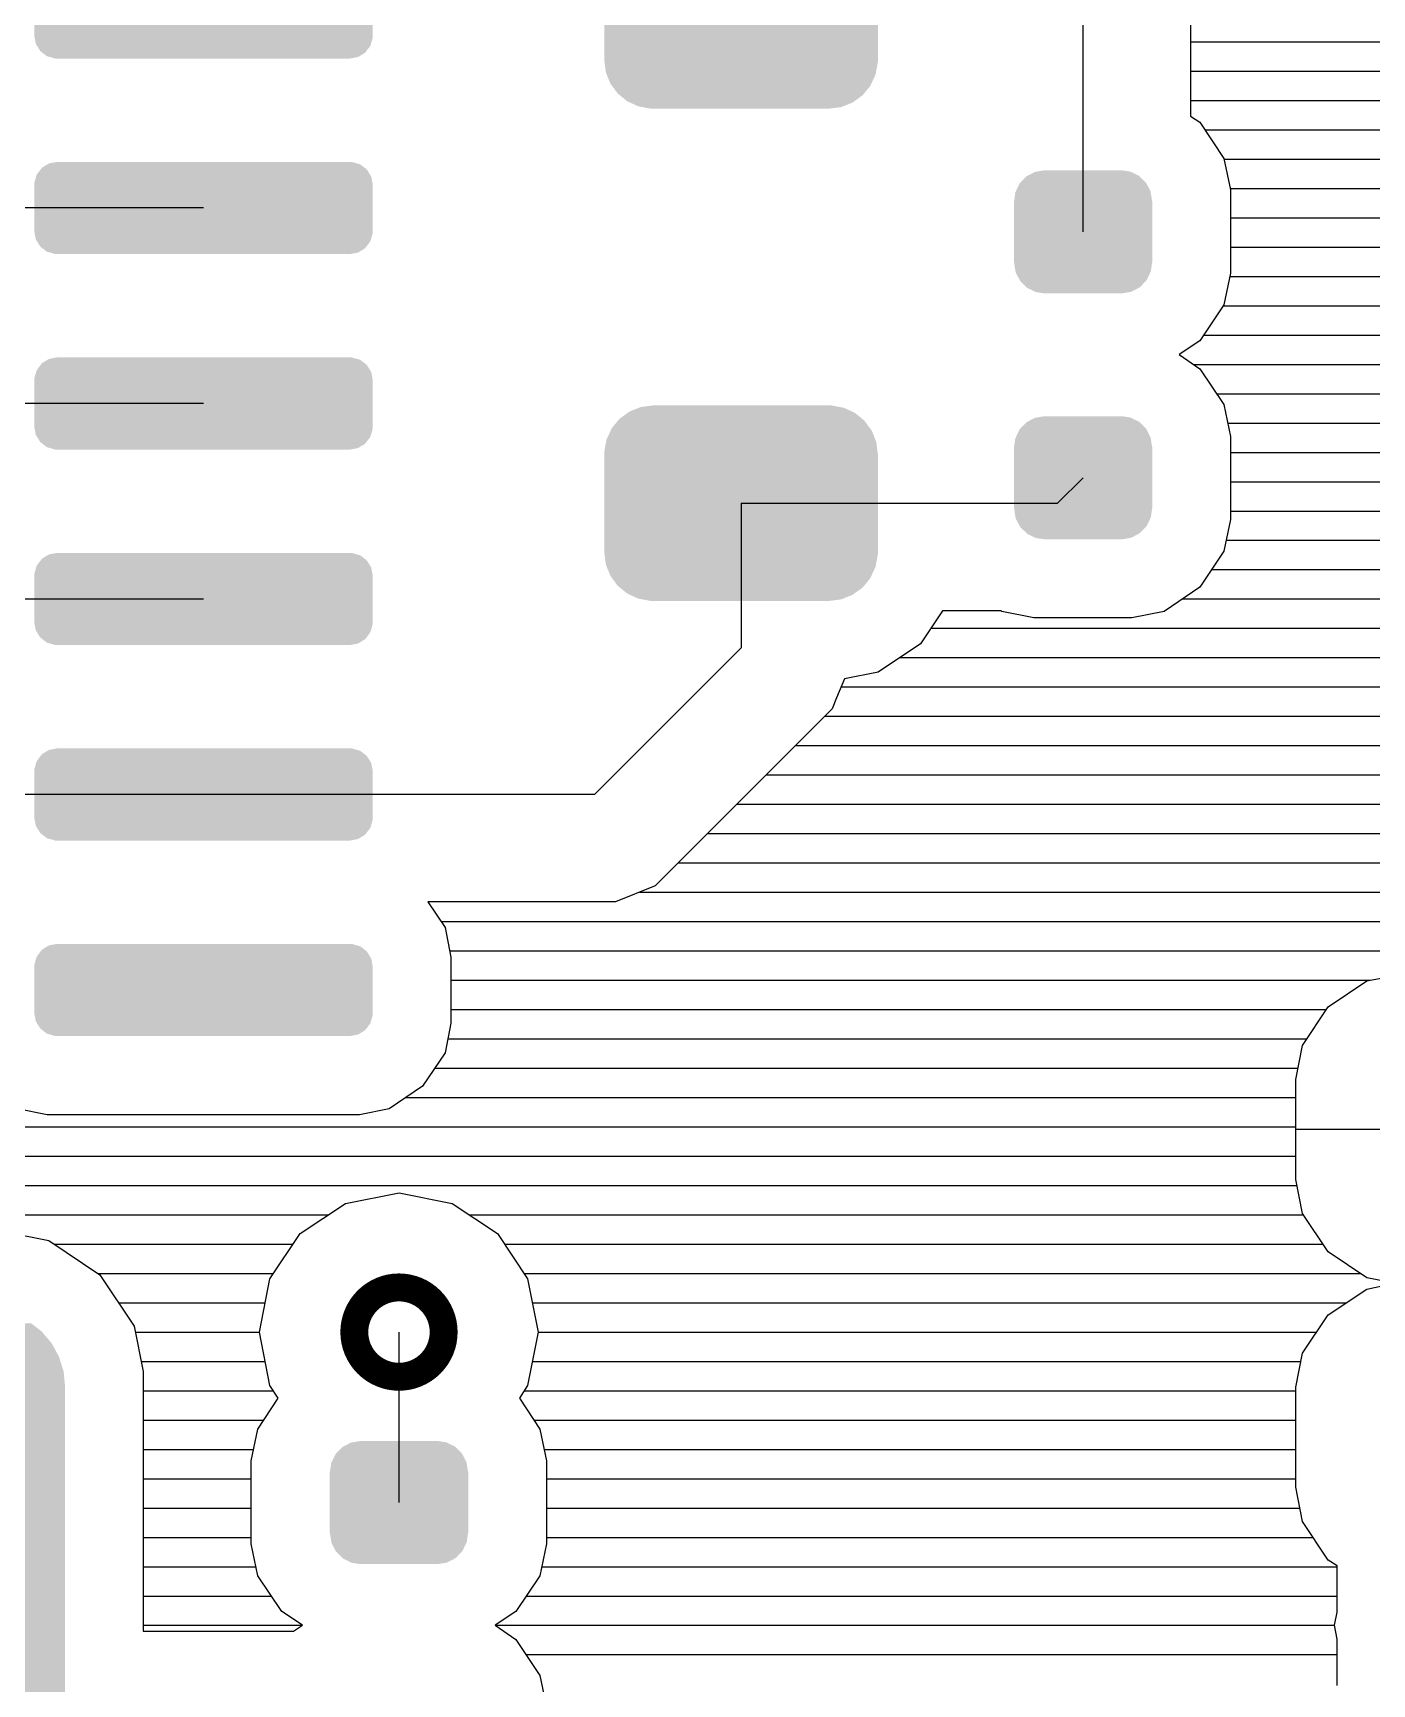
# Model space of a CAD drawing. Extents: x 295 to 953, y 10 to 290.
# Drawn here: x 690.02 to 707.42, y 168.93 to 190.38 of the extents above; entities that cross this region are included whole.
import ezdxf

# ---------------------------------------------------------------- set-up
doc = ezdxf.new("R2010")
doc.units = 0
doc.header["$LTSCALE"] = 5
doc.header["$MEASUREMENT"] = 0
doc.layers.get('0').update_dxf_attribs({"linetype": 'CONTINUOUS', "lineweight": 25})
doc.layers.add('130409_DV-DPH-A6_TOP', color=5, linetype='CONTINUOUS')

msp = doc.modelspace()

# ---------------------------------------------------------------- linework, layer by layer
at = {"const_width": 0.363}
msp.add_lwpolyline([(694.197, 173.505, 1), (695.358, 173.505, 1)], format="xyb", close=True, dxfattribs=at)
for points in [[(697.445, 190.035), (697.445, 191.305), (701.001, 190.035), (701.001, 191.305)], [(690.038, 190.35), (690.038, 190.95), (694.437, 190.35), (694.437, 190.95)], [(690.043, 190.322), (690.038, 190.35), (694.436, 190.322), (694.437, 190.35)], [(690.058, 190.242), (690.043, 190.322), (694.413, 190.242), (694.436, 190.322)], [(690.074, 190.216), (690.058, 190.242), (694.405, 190.216), (694.413, 190.242)], [(690.116, 190.149), (690.074, 190.216), (694.354, 190.149), (694.405, 190.216)], [(690.143, 190.128), (690.116, 190.149), (694.339, 190.128), (694.354, 190.149)], [(690.203, 190.082), (690.143, 190.128), (694.264, 190.082), (694.339, 190.128)], [(690.244, 190.071), (690.203, 190.082), (694.246, 190.071), (694.264, 190.082)], [(690.309, 190.052), (690.244, 190.071), (694.145, 190.052), (694.246, 190.071)], [(690.338, 190.051), (690.309, 190.052), (694.137, 190.051), (694.145, 190.052)], [(697.449, 190.002), (697.445, 190.035), (701, 190.002), (701.001, 190.035)], [(697.465, 189.876), (697.449, 190.002), (700.977, 189.876), (701, 190.002)], [(697.477, 189.845), (697.465, 189.876), (700.971, 189.845), (700.977, 189.876)], [(697.524, 189.727), (697.477, 189.845), (700.917, 189.727), (700.971, 189.845)], [(697.545, 189.699), (697.524, 189.727), (700.904, 189.699), (700.917, 189.727)], [(697.619, 189.598), (697.545, 189.699), (700.822, 189.598), (700.904, 189.699)], [(697.648, 189.575), (697.619, 189.598), (700.803, 189.575), (700.822, 189.598)], [(697.743, 189.497), (697.648, 189.575), (700.696, 189.497), (700.803, 189.575)], [(697.78, 189.48), (697.743, 189.497), (700.673, 189.48), (700.696, 189.497)], [(697.889, 189.43), (697.78, 189.48), (700.547, 189.43), (700.673, 189.48)], [(697.939, 189.421), (697.889, 189.43), (700.525, 189.421), (700.547, 189.43)], [(698.047, 189.401), (697.939, 189.421), (700.372, 189.401), (700.525, 189.421)], [(698.08, 189.4), (698.047, 189.401), (700.366, 189.4), (700.372, 189.401)], [(690.07, 188.544), (690.121, 188.611), (694.401, 188.544), (694.359, 188.611)], [(690.121, 188.611), (690.136, 188.632), (694.359, 188.611), (694.333, 188.632)], [(690.136, 188.632), (690.211, 188.678), (694.333, 188.632), (694.272, 188.678)], [(690.211, 188.678), (690.23, 188.689), (694.272, 188.678), (694.231, 188.689)], [(690.23, 188.689), (690.33, 188.708), (694.231, 188.689), (694.166, 188.708)], [(690.33, 188.708), (690.338, 188.709), (694.166, 188.708), (694.137, 188.709)], [(702.945, 188.528), (703.042, 188.579), (704.395, 188.528), (704.289, 188.579)], [(703.042, 188.579), (703.066, 188.583), (704.289, 188.579), (704.28, 188.583)], [(703.066, 188.583), (703.167, 188.6), (704.28, 188.583), (704.168, 188.6)], [(690.038, 188.41), (690.039, 188.438), (694.437, 188.41), (694.432, 188.438)], [(690.038, 187.81), (690.038, 188.41), (694.437, 187.81), (694.437, 188.41)], [(690.039, 188.438), (690.062, 188.518), (694.432, 188.438), (694.417, 188.518)], [(690.062, 188.518), (690.07, 188.544), (694.417, 188.518), (694.401, 188.544)], [(702.793, 188.327), (702.842, 188.428), (704.544, 188.327), (704.491, 188.428)], [(702.842, 188.428), (702.852, 188.439), (704.491, 188.428), (704.485, 188.439)], [(702.852, 188.439), (702.93, 188.52), (704.485, 188.439), (704.403, 188.52)], [(702.93, 188.52), (702.945, 188.528), (704.403, 188.52), (704.395, 188.528)], [(702.768, 187.399), (702.768, 188.201), (704.567, 187.399), (704.567, 188.201)], [(702.771, 188.201), (702.787, 188.314), (704.564, 188.201), (704.546, 188.314)], [(702.787, 188.314), (702.793, 188.327), (704.546, 188.314), (704.544, 188.327)], [(690.043, 187.782), (690.038, 187.81), (694.436, 187.782), (694.437, 187.81)], [(690.058, 187.702), (690.043, 187.782), (694.413, 187.702), (694.436, 187.782)], [(690.074, 187.676), (690.058, 187.702), (694.405, 187.676), (694.413, 187.702)], [(690.116, 187.609), (690.074, 187.676), (694.354, 187.609), (694.405, 187.676)], [(690.143, 187.588), (690.116, 187.609), (694.339, 187.588), (694.354, 187.609)], [(690.203, 187.542), (690.143, 187.588), (694.264, 187.542), (694.339, 187.588)], [(690.244, 187.531), (690.203, 187.542), (694.246, 187.531), (694.264, 187.542)], [(690.309, 187.512), (690.244, 187.531), (694.145, 187.512), (694.246, 187.531)], [(690.338, 187.511), (690.309, 187.512), (694.137, 187.511), (694.145, 187.512)], [(702.789, 187.286), (702.771, 187.399), (704.548, 187.286), (704.564, 187.399)], [(702.791, 187.274), (702.789, 187.286), (704.542, 187.274), (704.548, 187.286)], [(702.844, 187.172), (702.791, 187.274), (704.493, 187.172), (704.542, 187.274)], [(702.85, 187.161), (702.844, 187.172), (704.483, 187.161), (704.493, 187.172)], [(702.933, 187.08), (702.85, 187.161), (704.405, 187.08), (704.483, 187.161)], [(702.941, 187.072), (702.933, 187.08), (704.39, 187.072), (704.405, 187.08)], [(703.046, 187.021), (702.941, 187.072), (704.293, 187.021), (704.39, 187.072)], [(703.055, 187.017), (703.046, 187.021), (704.269, 187.017), (704.293, 187.021)], [(703.167, 187), (703.055, 187.017), (704.168, 187), (704.269, 187.017)], [(690.039, 185.898), (690.062, 185.978), (694.432, 185.898), (694.417, 185.978)], [(690.062, 185.978), (690.07, 186.004), (694.417, 185.978), (694.401, 186.004)], [(690.07, 186.004), (690.121, 186.071), (694.401, 186.004), (694.359, 186.071)], [(690.121, 186.071), (690.136, 186.092), (694.359, 186.071), (694.333, 186.092)], [(690.136, 186.092), (690.211, 186.138), (694.333, 186.092), (694.272, 186.138)], [(690.211, 186.138), (690.23, 186.149), (694.272, 186.138), (694.231, 186.149)], [(690.23, 186.149), (690.33, 186.168), (694.231, 186.149), (694.166, 186.168)], [(690.33, 186.168), (690.338, 186.169), (694.166, 186.168), (694.137, 186.169)], [(690.038, 185.87), (690.039, 185.898), (694.437, 185.87), (694.432, 185.898)], [(690.038, 185.27), (690.038, 185.87), (694.437, 185.27), (694.437, 185.87)], [(697.541, 185.246), (697.623, 185.347), (700.9, 185.246), (700.826, 185.347)], [(697.623, 185.347), (697.642, 185.37), (700.826, 185.347), (700.798, 185.37)], [(697.642, 185.37), (697.749, 185.448), (700.798, 185.37), (700.702, 185.448)], [(697.749, 185.448), (697.772, 185.465), (700.702, 185.448), (700.666, 185.465)], [(697.772, 185.465), (697.898, 185.515), (700.666, 185.465), (700.556, 185.515)], [(697.898, 185.515), (697.921, 185.524), (700.556, 185.515), (700.506, 185.524)], [(697.921, 185.524), (698.073, 185.544), (700.506, 185.524), (700.398, 185.544)], [(698.073, 185.544), (698.08, 185.545), (700.398, 185.544), (700.366, 185.545)], [(702.93, 185.325), (702.945, 185.333), (704.403, 185.325), (704.395, 185.333)], [(702.945, 185.333), (703.042, 185.384), (704.395, 185.333), (704.289, 185.384)], [(703.042, 185.384), (703.066, 185.388), (704.289, 185.384), (704.28, 185.388)], [(703.066, 185.388), (703.167, 185.405), (704.28, 185.388), (704.168, 185.405)], [(690.043, 185.242), (690.038, 185.27), (694.436, 185.242), (694.437, 185.27)], [(690.058, 185.162), (690.043, 185.242), (694.413, 185.162), (694.436, 185.242)], [(690.074, 185.136), (690.058, 185.162), (694.405, 185.136), (694.413, 185.162)], [(690.116, 185.069), (690.074, 185.136), (694.354, 185.069), (694.405, 185.136)], [(697.474, 185.1), (697.528, 185.218), (700.968, 185.1), (700.921, 185.218)], [(697.528, 185.218), (697.541, 185.246), (700.921, 185.218), (700.9, 185.246)], [(702.771, 185.006), (702.787, 185.119), (704.564, 185.006), (704.546, 185.119)], [(702.787, 185.119), (702.793, 185.131), (704.546, 185.119), (704.544, 185.131)], [(702.793, 185.131), (702.842, 185.233), (704.544, 185.131), (704.491, 185.233)], [(702.842, 185.233), (702.852, 185.244), (704.491, 185.233), (704.485, 185.244)], [(702.852, 185.244), (702.93, 185.325), (704.485, 185.244), (704.403, 185.325)], [(690.143, 185.048), (690.116, 185.069), (694.339, 185.048), (694.354, 185.069)], [(690.203, 185.002), (690.143, 185.048), (694.264, 185.002), (694.339, 185.048)], [(690.244, 184.991), (690.203, 185.002), (694.246, 184.991), (694.264, 185.002)], [(690.309, 184.972), (690.244, 184.991), (694.145, 184.972), (694.246, 184.991)], [(690.338, 184.971), (690.309, 184.972), (694.137, 184.971), (694.145, 184.972)], [(697.445, 184.943), (697.468, 185.069), (700.996, 184.943), (700.98, 185.069)], [(697.445, 184.91), (697.445, 184.943), (701.001, 184.91), (700.996, 184.943)], [(697.445, 183.64), (697.445, 184.91), (701.001, 183.64), (701.001, 184.91)], [(697.468, 185.069), (697.474, 185.1), (700.98, 185.069), (700.968, 185.1)], [(702.768, 184.203), (702.768, 185.006), (704.567, 184.203), (704.567, 185.006)], [(702.789, 184.091), (702.771, 184.203), (704.548, 184.091), (704.564, 184.203)], [(702.791, 184.078), (702.789, 184.091), (704.542, 184.078), (704.548, 184.091)], [(702.844, 183.976), (702.791, 184.078), (704.493, 183.976), (704.542, 184.078)], [(702.85, 183.966), (702.844, 183.976), (704.483, 183.966), (704.493, 183.976)], [(702.933, 183.885), (702.85, 183.966), (704.405, 183.885), (704.483, 183.966)], [(702.941, 183.877), (702.933, 183.885), (704.39, 183.877), (704.405, 183.885)], [(703.046, 183.826), (702.941, 183.877), (704.293, 183.826), (704.39, 183.877)], [(690.23, 183.609), (690.33, 183.628), (694.231, 183.609), (694.166, 183.628)], [(690.33, 183.628), (690.338, 183.629), (694.166, 183.628), (694.137, 183.629)], [(697.449, 183.607), (697.445, 183.64), (701, 183.607), (701.001, 183.64)], [(703.055, 183.822), (703.046, 183.826), (704.269, 183.822), (704.293, 183.826)], [(703.167, 183.805), (703.055, 183.822), (704.168, 183.805), (704.269, 183.822)], [(690.039, 183.358), (690.062, 183.438), (694.432, 183.358), (694.417, 183.438)], [(690.062, 183.438), (690.07, 183.464), (694.417, 183.438), (694.401, 183.464)], [(690.07, 183.464), (690.121, 183.531), (694.401, 183.464), (694.359, 183.531)], [(690.121, 183.531), (690.136, 183.552), (694.359, 183.531), (694.333, 183.552)], [(690.136, 183.552), (690.211, 183.598), (694.333, 183.552), (694.272, 183.598)], [(690.211, 183.598), (690.23, 183.609), (694.272, 183.598), (694.231, 183.609)], [(697.465, 183.481), (697.449, 183.607), (700.977, 183.481), (701, 183.607)], [(697.477, 183.449), (697.465, 183.481), (700.971, 183.449), (700.977, 183.481)], [(697.524, 183.332), (697.477, 183.449), (700.917, 183.332), (700.971, 183.449)], [(690.038, 183.33), (690.039, 183.358), (694.437, 183.33), (694.432, 183.358)], [(690.038, 182.73), (690.038, 183.33), (694.437, 182.73), (694.437, 183.33)], [(697.545, 183.303), (697.524, 183.332), (700.904, 183.303), (700.917, 183.332)], [(697.619, 183.202), (697.545, 183.303), (700.822, 183.202), (700.904, 183.303)], [(697.648, 183.179), (697.619, 183.202), (700.803, 183.179), (700.822, 183.202)], [(697.743, 183.101), (697.648, 183.179), (700.696, 183.101), (700.803, 183.179)], [(697.78, 183.084), (697.743, 183.101), (700.673, 183.084), (700.696, 183.101)], [(697.889, 183.034), (697.78, 183.084), (700.547, 183.034), (700.673, 183.084)], [(697.939, 183.025), (697.889, 183.034), (700.525, 183.025), (700.547, 183.034)], [(698.047, 183.005), (697.939, 183.025), (700.372, 183.005), (700.525, 183.025)], [(698.08, 183.005), (698.047, 183.005), (700.366, 183.005), (700.372, 183.005)], [(690.043, 182.702), (690.038, 182.73), (694.436, 182.702), (694.437, 182.73)], [(690.058, 182.622), (690.043, 182.702), (694.413, 182.622), (694.436, 182.702)], [(690.074, 182.596), (690.058, 182.622), (694.405, 182.596), (694.413, 182.622)], [(690.116, 182.529), (690.074, 182.596), (694.354, 182.529), (694.405, 182.596)], [(690.143, 182.508), (690.116, 182.529), (694.339, 182.508), (694.354, 182.529)], [(690.203, 182.462), (690.143, 182.508), (694.264, 182.462), (694.339, 182.508)], [(690.244, 182.451), (690.203, 182.462), (694.246, 182.451), (694.264, 182.462)], [(690.309, 182.432), (690.244, 182.451), (694.145, 182.432), (694.246, 182.451)], [(690.338, 182.431), (690.309, 182.432), (694.137, 182.431), (694.145, 182.432)], [(690.136, 181.012), (690.211, 181.058), (694.333, 181.012), (694.272, 181.058)], [(690.211, 181.058), (690.23, 181.069), (694.272, 181.058), (694.231, 181.069)], [(690.23, 181.069), (690.33, 181.088), (694.231, 181.069), (694.166, 181.088)], [(690.33, 181.088), (690.338, 181.089), (694.166, 181.088), (694.137, 181.089)], [(690.039, 180.818), (690.062, 180.898), (694.432, 180.818), (694.417, 180.898)], [(690.062, 180.898), (690.07, 180.924), (694.417, 180.898), (694.401, 180.924)], [(690.07, 180.924), (690.121, 180.991), (694.401, 180.924), (694.359, 180.991)], [(690.121, 180.991), (690.136, 181.012), (694.359, 180.991), (694.333, 181.012)], [(690.038, 180.79), (690.039, 180.818), (694.437, 180.79), (694.432, 180.818)], [(690.038, 180.19), (690.038, 180.79), (694.437, 180.19), (694.437, 180.79)], [(690.043, 180.162), (690.038, 180.19), (694.436, 180.162), (694.437, 180.19)], [(690.058, 180.082), (690.043, 180.162), (694.413, 180.082), (694.436, 180.162)], [(690.074, 180.056), (690.058, 180.082), (694.405, 180.056), (694.413, 180.082)], [(690.116, 179.989), (690.074, 180.056), (694.354, 179.989), (694.405, 180.056)], [(690.143, 179.968), (690.116, 179.989), (694.339, 179.968), (694.354, 179.989)], [(690.203, 179.922), (690.143, 179.968), (694.264, 179.922), (694.339, 179.968)], [(690.244, 179.911), (690.203, 179.922), (694.246, 179.911), (694.264, 179.922)], [(690.309, 179.892), (690.244, 179.911), (694.145, 179.892), (694.246, 179.911)], [(690.338, 179.891), (690.309, 179.892), (694.137, 179.891), (694.145, 179.892)], [(690.121, 178.451), (690.136, 178.472), (694.359, 178.451), (694.333, 178.472)], [(690.136, 178.472), (690.211, 178.518), (694.333, 178.472), (694.272, 178.518)], [(690.211, 178.518), (690.23, 178.529), (694.272, 178.518), (694.231, 178.529)], [(690.23, 178.529), (690.33, 178.548), (694.231, 178.529), (694.166, 178.548)], [(690.33, 178.548), (690.338, 178.549), (694.166, 178.548), (694.137, 178.549)], [(690.038, 178.25), (690.039, 178.278), (694.437, 178.25), (694.432, 178.278)], [(690.039, 178.278), (690.062, 178.358), (694.432, 178.278), (694.417, 178.358)], [(690.062, 178.358), (690.07, 178.384), (694.417, 178.358), (694.401, 178.384)], [(690.07, 178.384), (690.121, 178.451), (694.401, 178.384), (694.359, 178.451)], [(690.038, 177.65), (690.038, 178.25), (694.437, 177.65), (694.437, 178.25)], [(690.043, 177.622), (690.038, 177.65), (694.436, 177.622), (694.437, 177.65)], [(690.058, 177.542), (690.043, 177.622), (694.413, 177.542), (694.436, 177.622)], [(690.074, 177.516), (690.058, 177.542), (694.405, 177.516), (694.413, 177.542)], [(690.116, 177.449), (690.074, 177.516), (694.354, 177.449), (694.405, 177.516)], [(690.143, 177.428), (690.116, 177.449), (694.339, 177.428), (694.354, 177.449)], [(690.203, 177.382), (690.143, 177.428), (694.264, 177.382), (694.339, 177.428)], [(690.244, 177.371), (690.203, 177.382), (694.246, 177.371), (694.264, 177.382)], [(690.309, 177.352), (690.244, 177.371), (694.145, 177.352), (694.246, 177.371)], [(690.338, 177.351), (690.309, 177.352), (694.137, 177.351), (694.145, 177.352)], [(686.749, 173.516), (686.87, 173.618), (690.131, 173.516), (690, 173.618)], [(686.52, 173.186), (686.592, 173.33), (690.359, 173.186), (690.28, 173.33)], [(686.592, 173.33), (686.618, 173.363), (690.28, 173.33), (690.262, 173.363)], [(686.618, 173.363), (686.716, 173.488), (690.262, 173.363), (690.155, 173.488)], [(686.716, 173.488), (686.749, 173.516), (690.155, 173.488), (690.131, 173.516)], [(686.46, 172.994), (686.502, 173.15), (690.419, 172.994), (690.37, 173.15)], [(686.502, 173.15), (686.52, 173.186), (690.37, 173.15), (690.359, 173.186)], [(686.436, 172.794), (686.449, 172.955), (690.439, 172.794), (690.423, 172.955)], [(686.449, 172.955), (686.46, 172.994), (690.423, 172.955), (690.419, 172.994)], [(686.439, 172.723), (686.436, 172.794), (690.437, 172.723), (690.439, 172.794)], [(686.439, 166.667), (686.439, 172.723), (690.437, 166.667), (690.437, 172.723)], [(694.055, 172.018), (694.152, 172.069), (695.505, 172.018), (695.399, 172.069)], [(694.152, 172.069), (694.176, 172.073), (695.399, 172.069), (695.39, 172.073)], [(694.176, 172.073), (694.277, 172.09), (695.39, 172.073), (695.278, 172.09)], [(693.903, 171.817), (693.952, 171.918), (695.654, 171.817), (695.601, 171.918)], [(693.952, 171.918), (693.962, 171.929), (695.601, 171.918), (695.595, 171.929)], [(693.962, 171.929), (694.04, 172.01), (695.595, 171.929), (695.513, 172.01)], [(694.04, 172.01), (694.055, 172.018), (695.513, 172.01), (695.505, 172.018)], [(693.878, 170.889), (693.878, 171.691), (695.677, 170.889), (695.677, 171.691)], [(693.881, 171.691), (693.897, 171.804), (695.674, 171.691), (695.656, 171.804)], [(693.897, 171.804), (693.903, 171.817), (695.656, 171.804), (695.654, 171.817)], [(693.899, 170.776), (693.881, 170.889), (695.658, 170.776), (695.674, 170.889)], [(693.901, 170.764), (693.899, 170.776), (695.652, 170.764), (695.658, 170.776)], [(693.954, 170.662), (693.901, 170.764), (695.603, 170.662), (695.652, 170.764)], [(693.96, 170.651), (693.954, 170.662), (695.593, 170.651), (695.603, 170.662)], [(694.043, 170.57), (693.96, 170.651), (695.515, 170.57), (695.593, 170.651)], [(694.051, 170.562), (694.043, 170.57), (695.5, 170.562), (695.515, 170.57)], [(694.156, 170.511), (694.051, 170.562), (695.403, 170.511), (695.5, 170.562)], [(694.165, 170.507), (694.156, 170.511), (695.379, 170.507), (695.403, 170.511)], [(694.277, 170.49), (694.165, 170.507), (695.278, 170.49), (695.379, 170.507)]]:
    msp.add_solid(points)
at = {"layer": '130409_DV-DPH-A6_TOP', "color": 7}
for p, q in [((705.065, 191.559), (705.065, 189.304)), ((703.668, 187.8), (703.668, 191.285)), ((705.065, 190.269), (708.722, 190.269)), ((705.065, 189.888), (713.604, 189.888)), ((705.065, 189.507), (713.045, 189.507)), ((705.065, 189.304), (705.186, 189.223)), ((705.186, 189.223), (705.496, 188.755)), ((705.253, 189.126), (712.786, 189.126)), ((705.496, 188.755), (705.583, 188.344)), ((705.501, 188.745), (712.624, 188.745)), ((705.578, 188.364), (712.558, 188.364)), ((705.583, 188.344), (705.583, 187.262)), ((692.238, 188.11), (687.793, 188.11)), ((705.583, 187.983), (712.558, 187.983)), ((705.583, 187.602), (712.558, 187.602)), ((705.583, 187.262), (705.496, 186.85)), ((705.573, 187.221), (712.558, 187.221)), ((705.496, 186.85), (705.186, 186.383)), ((705.491, 186.84), (712.558, 186.84)), ((705.237, 186.459), (712.573, 186.459)), ((705.186, 186.383), (704.917, 186.205)), ((704.917, 186.205), (705.186, 186.022)), ((705.11, 186.078), (712.649, 186.078)), ((705.186, 186.022), (705.496, 185.555)), ((692.238, 185.57), (688.428, 185.57)), ((705.405, 185.697), (712.873, 185.697)), ((705.496, 185.555), (705.583, 185.143)), ((705.547, 185.316), (713.223, 185.316)), ((705.583, 185.143), (705.583, 184.061)), ((705.583, 184.935), (714.158, 184.935)), ((703.337, 184.275), (703.668, 184.605)), ((705.583, 184.554), (722.845, 184.554)), ((699.223, 184.275), (699.223, 182.395)), ((699.223, 184.275), (703.337, 184.275)), ((705.583, 184.061), (705.496, 183.65)), ((705.583, 184.173), (722.845, 184.173)), ((705.496, 183.65), (705.186, 183.182)), ((705.527, 183.792), (722.845, 183.792)), ((705.339, 183.411), (722.845, 183.411)), ((688.428, 183.03), (692.238, 183.03)), ((705.186, 183.182), (704.719, 182.867)), ((704.953, 183.03), (722.845, 183.03)), ((701.839, 182.878), (701.554, 182.446)), ((702.601, 182.878), (701.839, 182.878)), ((702.611, 182.867), (702.601, 182.878)), ((703.027, 182.786), (702.611, 182.867)), ((704.303, 182.786), (703.027, 182.786)), ((704.719, 182.867), (704.303, 182.786)), ((701.686, 182.649), (722.845, 182.649)), ((699.223, 182.395), (697.318, 180.49)), ((701.554, 182.446), (701.006, 182.08)), ((701.28, 182.268), (722.845, 182.268)), ((700.569, 181.994), (700.462, 181.745)), ((701.006, 182.08), (700.569, 181.994)), ((700.462, 181.745), (700.406, 181.603)), ((700.523, 181.887), (722.845, 181.887)), ((700.406, 181.603), (698.105, 179.301)), ((700.305, 181.506), (722.845, 181.506)), ((699.924, 181.125), (722.845, 181.125)), ((699.543, 180.744), (722.845, 180.744)), ((692.238, 180.49), (688.428, 180.49)), ((697.318, 180.49), (692.238, 180.49)), ((699.162, 180.363), (722.845, 180.363)), ((698.781, 179.982), (722.845, 179.982)), ((698.4, 179.601), (722.845, 179.601)), ((698.105, 179.301), (697.592, 179.093)), ((697.902, 179.22), (722.845, 179.22)), ((697.592, 179.093), (695.153, 179.093)), ((695.153, 179.093), (695.377, 178.763)), ((695.326, 178.839), (722.845, 178.839)), ((695.377, 178.763), (695.453, 178.377)), ((695.438, 178.458), (713.604, 178.458)), ((695.453, 178.377), (695.453, 177.518)), ((695.453, 178.077), (707.396, 178.077)), ((706.853, 177.732), (707.356, 178.067)), ((707.356, 178.067), (707.798, 178.153)), ((695.453, 177.696), (706.827, 177.696)), ((706.517, 177.229), (706.853, 177.732)), ((695.453, 177.518), (695.377, 177.132)), ((695.413, 177.315), (706.573, 177.315)), ((706.431, 176.787), (706.517, 177.229)), ((695.377, 177.132), (695.082, 176.7)), ((695.24, 176.934), (706.456, 176.934)), ((706.431, 175.486), (706.431, 176.787)), ((695.082, 176.7), (694.651, 176.406)), ((694.864, 176.553), (706.431, 176.553)), ((690.206, 176.329), (689.819, 176.406)), ((694.264, 176.329), (690.206, 176.329)), ((694.651, 176.406), (694.264, 176.329)), ((687.412, 176.172), (706.431, 176.172)), ((708.494, 176.136), (706.431, 176.136)), ((687.412, 175.791), (706.431, 175.791)), ((706.517, 175.044), (706.431, 175.486)), ((687.412, 175.41), (706.446, 175.41)), ((694.082, 175.176), (694.778, 175.313)), ((694.778, 175.313), (695.468, 175.176)), ((693.492, 174.785), (694.082, 175.176)), ((695.468, 175.176), (696.058, 174.785)), ((706.853, 174.546), (706.517, 175.044)), ((687.412, 175.029), (693.858, 175.029)), ((695.692, 175.029), (706.528, 175.029)), ((689.637, 174.811), (690.226, 174.694)), ((690.226, 174.694), (690.891, 174.247)), ((690.297, 174.648), (693.401, 174.648)), ((693.101, 174.196), (693.492, 174.785)), ((696.058, 174.785), (696.449, 174.196)), ((696.149, 174.648), (706.787, 174.648)), ((707.356, 174.211), (706.853, 174.546)), ((690.866, 174.267), (693.147, 174.267)), ((690.891, 174.247), (691.338, 173.581)), ((692.964, 173.505), (693.101, 174.196)), ((696.403, 174.267), (707.269, 174.267)), ((696.449, 174.196), (696.586, 173.505)), ((707.716, 174.14), (707.356, 174.211)), ((706.853, 173.729), (707.356, 174.064)), ((707.356, 174.064), (707.716, 174.14)), ((691.135, 173.886), (693.04, 173.886)), ((696.51, 173.886), (707.081, 173.886)), ((691.338, 173.581), (691.455, 172.992)), ((706.517, 173.231), (706.853, 173.729)), ((691.354, 173.505), (692.964, 173.505)), ((693.101, 172.809), (692.964, 173.505)), ((694.778, 171.29), (694.778, 173.505)), ((696.586, 173.505), (696.449, 172.809)), ((696.586, 173.505), (706.7, 173.505)), ((691.43, 173.124), (693.04, 173.124)), ((696.51, 173.124), (706.497, 173.124)), ((706.431, 172.789), (706.517, 173.231)), ((691.455, 172.992), (691.455, 169.619)), ((691.455, 172.743), (693.147, 172.743)), ((693.208, 172.646), (693.101, 172.809)), ((696.449, 172.809), (696.342, 172.646)), ((696.403, 172.743), (706.431, 172.743)), ((706.431, 171.488), (706.431, 172.789)), ((692.944, 172.245), (693.208, 172.646)), ((696.342, 172.646), (696.606, 172.245)), ((691.455, 172.362), (693.02, 172.362)), ((696.53, 172.362), (706.431, 172.362)), ((692.857, 171.834), (692.944, 172.245)), ((696.606, 172.245), (696.693, 171.834)), ((691.455, 171.981), (692.888, 171.981)), ((692.857, 170.752), (692.857, 171.834)), ((696.662, 171.981), (706.431, 171.981)), ((696.693, 171.834), (696.693, 170.752)), ((691.455, 171.6), (692.857, 171.6)), ((696.693, 171.6), (706.431, 171.6)), ((706.517, 171.046), (706.431, 171.488)), ((691.455, 171.219), (692.857, 171.219)), ((696.693, 171.219), (706.482, 171.219)), ((706.853, 170.543), (706.517, 171.046)), ((691.455, 170.838), (692.857, 170.838)), ((692.944, 170.34), (692.857, 170.752)), ((696.693, 170.752), (696.606, 170.34)), ((696.693, 170.838), (706.66, 170.838)), ((706.97, 170.467), (706.853, 170.543)), ((691.455, 170.457), (692.918, 170.457)), ((693.254, 169.873), (692.944, 170.34)), ((696.606, 170.34), (696.296, 169.873)), ((696.632, 170.457), (706.97, 170.457)), ((706.97, 170.046), (706.97, 170.467)), ((691.455, 170.076), (693.121, 170.076)), ((696.429, 170.076), (706.97, 170.076)), ((706.97, 169.868), (706.97, 170.046)), ((691.455, 169.695), (693.523, 169.695)), ((693.523, 169.695), (693.254, 169.873)), ((693.406, 169.619), (693.523, 169.695)), ((696.296, 169.873), (696.027, 169.695)), ((696.027, 169.695), (706.934, 169.695)), ((696.027, 169.695), (696.296, 169.512)), ((706.934, 169.695), (706.97, 169.868)), ((706.97, 169.517), (706.934, 169.695)), ((691.455, 169.619), (693.406, 169.619)), ((696.296, 169.512), (696.606, 169.045)), ((706.97, 169.339), (706.97, 169.517)), ((696.429, 169.314), (706.97, 169.314)), ((706.97, 168.913), (706.97, 169.339)), ((696.606, 169.045), (696.693, 168.633))]:
    msp.add_line(p, q, dxfattribs=at)

doc.saveas('drawing.dxf')
